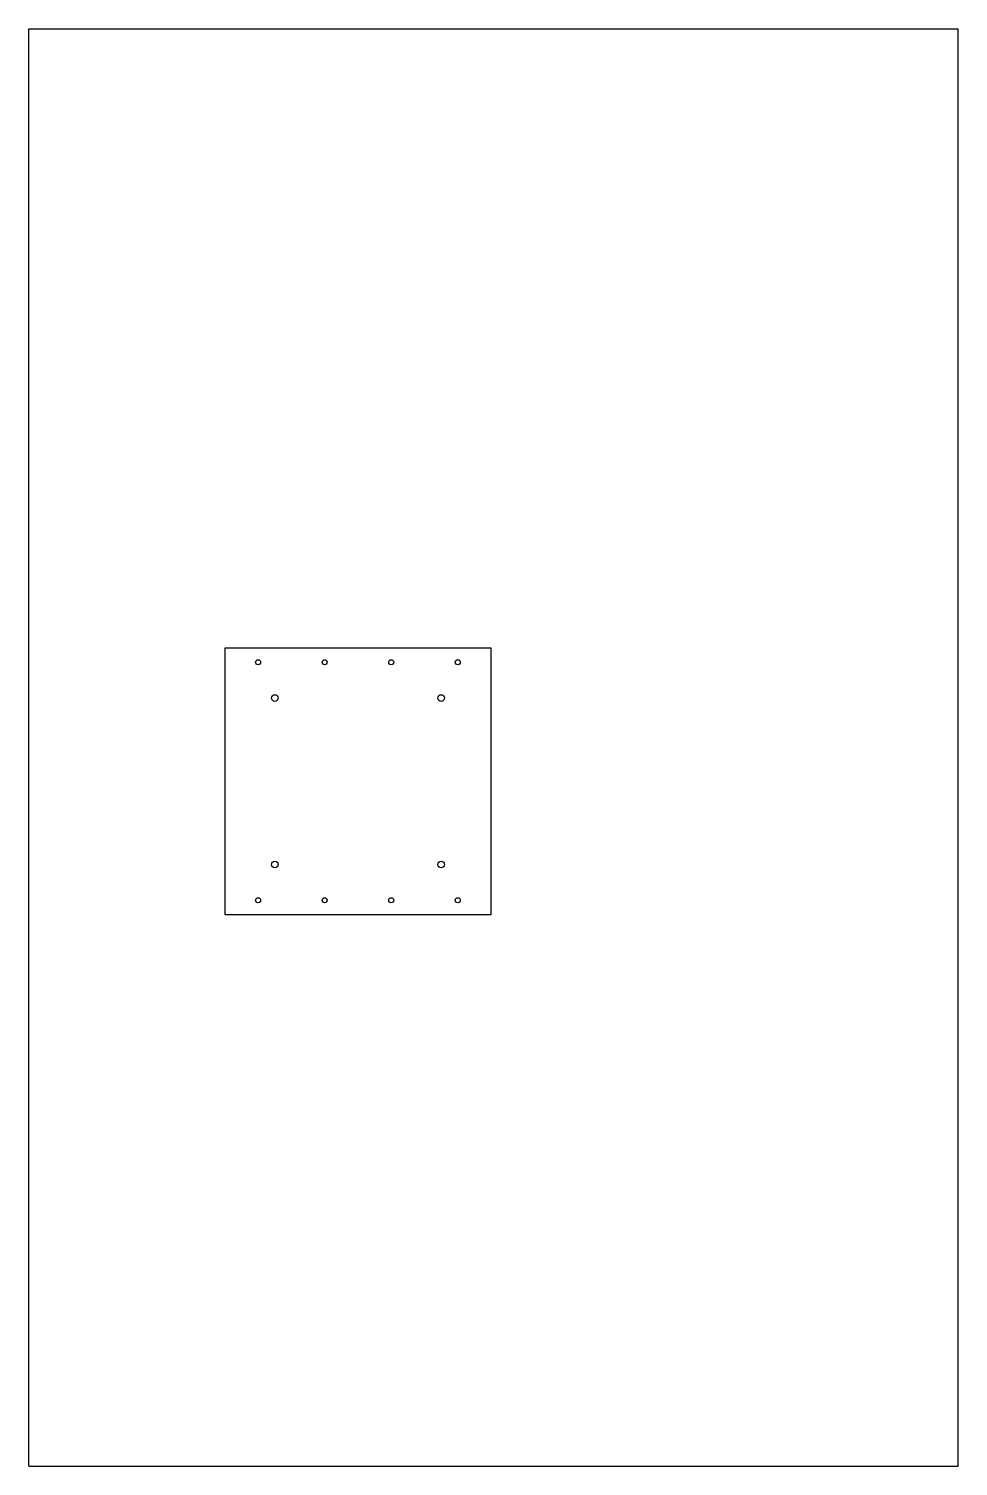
# Model space of a CAD drawing. Header units: inches. Extents: x 0 to 22, y 0 to 34.
import ezdxf

# ---------------------------------------------------------------- set-up
doc = ezdxf.new("R2010")
doc.units = ezdxf.units.IN
doc.header["$LTSCALE"] = 2.216296
doc.header["$MEASUREMENT"] = 0
doc.layers.get('0').update_dxf_attribs({"linetype": 'CONTINUOUS'})

msp = doc.modelspace()

# ---------------------------------------------------------------- linework, layer by layer
at = {"color": 7, "linetype": 'CONTINUOUS'}
for p, q in [((0, 0), (0, 34)), ((0, 34), (22, 34)), ((22, 0), (22, 34)), ((4.642, 19.351), (4.642, 13.052)), ((10.941, 19.351), (4.642, 19.351)), ((10.941, 13.052), (10.941, 19.351)), ((4.642, 13.052), (10.941, 13.052)), ((0, 0), (22, 0))]:
    msp.add_line(p, q, dxfattribs=at)
for centre, radius in [((5.429, 19.016), 0.0591), ((7.004, 19.016), 0.0591), ((8.579, 19.016), 0.0591), ((10.154, 19.016), 0.0591), ((5.823, 18.17), 0.0787), ((9.76, 18.17), 0.0787), ((5.823, 14.233), 0.0787), ((9.76, 14.233), 0.0787), ((5.429, 13.387), 0.0591), ((7.004, 13.387), 0.0591), ((8.579, 13.387), 0.0591), ((10.154, 13.387), 0.0591)]:
    msp.add_circle(centre, radius, dxfattribs=at)

doc.saveas('drawing.dxf')
